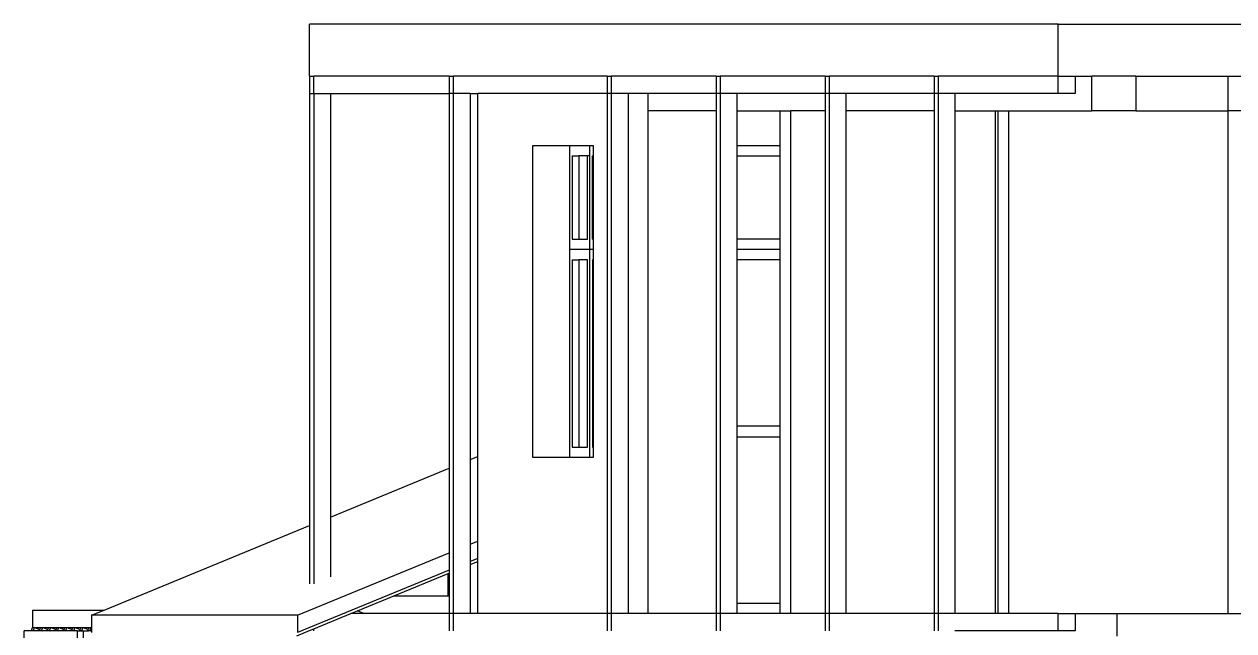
# Model space of a CAD drawing. Header units: millimetres. Extents: x -9648 to 49406, y -5724 to 5571.
# Drawn here: x -8698 to -1725, y 1276 to 4776 of the extents above; entities that cross this region are included whole.
import ezdxf

# ---------------------------------------------------------------- set-up
doc = ezdxf.new("R2010")
doc.units = ezdxf.units.MM
doc.layers.add('SectionCutEdges', color=7, linetype='Continuous')

msp = doc.modelspace()

# ---------------------------------------------------------------- linework, layer by layer
for p, q in [((-7052.3, 4475.8), (-7052.3, 4775.8)), ((-2737, 4775.8), (-7052.3, 4775.8)), ((-7052.3, 4475.8), (-7029, 4475.8)), ((-7052.3, 4475.8), (-7052.3, 4375.8)), ((-7029, 4375.8), (-7029, 4475.8)), ((-6247.3, 4475.8), (-7029, 4475.8)), ((-6247.3, 4475.8), (-6224.1, 4475.8)), ((-6247.3, 4475.8), (-6247.3, 4375.8)), ((-6224.1, 4475.8), (-6224.1, 4375.8)), ((-5337.6, 4475.8), (-6224.1, 4475.8)), ((-5337.6, 4475.8), (-5314.4, 4475.8)), ((-5337.6, 4475.8), (-5337.6, 4375.8)), ((-5314.4, 4475.8), (-5314.4, 4375.8)), ((-4709.5, 4475.8), (-5314.4, 4475.8)), ((-4709.5, 4475.8), (-4686.2, 4475.8)), ((-4709.5, 4475.8), (-4709.5, 4375.8)), ((-4686.2, 4475.8), (-4686.2, 4375.8)), ((-4081.3, 4475.8), (-4686.2, 4475.8)), ((-4081.3, 4475.8), (-4058, 4475.8)), ((-4081.3, 4475.8), (-4081.3, 4375.8)), ((-4058, 4475.8), (-4058, 4375.8)), ((-3453.1, 4475.8), (-4058, 4475.8)), ((-3453.1, 4475.8), (-3429.9, 4475.8)), ((-3453.1, 4475.8), (-3453.1, 4375.8)), ((-3429.9, 4475.8), (-3429.9, 4375.8)), ((-2737, 4475.8), (-3429.9, 4475.8)), ((-1757.9, 4275.8), (-1757.9, 4475.8)), ((-7052.3, 4375.8), (-7029, 4375.8)), ((-7052.3, 4375.8), (-7052.3, 1882.7)), ((-7029, 4375.8), (-7029, 1547.8)), ((-7029, 4375.8), (-6931.8, 4375.8)), ((-6931.8, 4375.8), (-6247.3, 4375.8)), ((-6931.8, 4375.8), (-6931.8, 1932.3)), ((-6224.1, 4375.8), (-6247.3, 4375.8)), ((-6247.3, 4375.8), (-6247.3, 2213.8)), ((-6224.1, 4375.8), (-6224.1, 1375.8)), ((-6126.8, 4375.8), (-6224.1, 4375.8)), ((-6126.8, 4375.8), (-6083.1, 4375.8)), ((-6126.8, 4375.8), (-6126.8, 2263.3)), ((-6083.1, 2281.3), (-6083.1, 4375.8)), ((-5337.6, 4375.8), (-6083.1, 4375.8)), ((-5337.6, 4375.8), (-5337.6, 1375.8)), ((-5314.4, 4375.8), (-5337.6, 4375.8)), ((-5314.4, 4375.8), (-5314.4, 1375.8)), ((-5217.1, 4375.8), (-5314.4, 4375.8)), ((-5217.1, 4375.8), (-5217.1, 1375.8)), ((-5101.2, 4375.8), (-5217.1, 4375.8)), ((-5101.2, 4275.8), (-5101.2, 4375.8)), ((-4709.5, 4375.8), (-5101.2, 4375.8)), ((-4709.5, 4375.8), (-4709.5, 4275.8)), ((-4686.2, 4375.8), (-4709.5, 4375.8)), ((-4686.2, 4375.8), (-4686.2, 1375.8)), ((-4588.9, 4375.8), (-4686.2, 4375.8)), ((-4081.3, 4375.8), (-4588.9, 4375.8)), ((-4588.9, 4375.8), (-4588.9, 4275.8)), ((-4058, 4375.8), (-4081.3, 4375.8)), ((-4081.3, 4375.8), (-4081.3, 4275.8)), ((-4058, 4375.8), (-4058, 1375.8)), ((-3960.8, 4375.8), (-4058, 4375.8)), ((-3960.8, 4375.8), (-3960.8, 4275.8)), ((-3453.1, 4375.8), (-3960.8, 4375.8)), ((-3453.1, 4375.8), (-3453.1, 4275.8)), ((-3429.9, 4375.8), (-3453.1, 4375.8)), ((-3429.9, 4375.8), (-3429.9, 1375.8)), ((-3332.6, 4375.8), (-3429.9, 4375.8)), ((-3332.6, 4375.8), (-3332.6, 4275.8)), ((-2737, 4375.8), (-3332.6, 4375.8)), ((-5101.2, 1375.8), (-5101.2, 4275.8)), ((-4709.5, 4275.8), (-5101.2, 4275.8)), ((-4709.5, 4275.8), (-4709.5, 1375.8)), ((-4588.9, 4275.8), (-4339.1, 4275.8)), ((-4588.9, 4275.8), (-4588.9, 4075.8)), ((-4339.1, 4275.8), (-4278.6, 4275.8)), ((-4339.1, 4075.8), (-4339.1, 4275.8)), ((-4278.6, 1375.8), (-4278.6, 4275.8)), ((-4081.3, 4275.8), (-4278.6, 4275.8)), ((-4081.3, 4275.8), (-4081.3, 1375.8)), ((-3960.8, 4275.8), (-3960.8, 1375.8)), ((-3453.1, 4275.8), (-3960.8, 4275.8)), ((-3453.1, 4275.8), (-3453.1, 1375.8)), ((-3332.6, 4275.8), (-3332.6, 1375.8)), ((-3332.6, 4275.8), (-3098.8, 4275.8)), ((-3098.8, 1375.8), (-3098.8, 4275.8)), ((-3098.8, 4275.8), (-3082.7, 4275.8)), ((-3082.7, 4275.8), (-3022.2, 4275.8)), ((-3082.7, 1375.8), (-3082.7, 4275.8)), ((-3022.2, 1375.8), (-3022.2, 4275.8)), ((-3022.2, 4275.8), (-2542.5, 4275.8)), ((-2289.6, 4275.8), (-1757.9, 4275.8)), ((-1083.6, 4275.8), (-1757.9, 4275.8)), ((-1757.9, 1375.8), (-1757.9, 4275.8)), ((-5766.6, 2275.8), (-5766.6, 4075.8)), ((-5766.6, 4075.8), (-5552.7, 4075.8)), ((-5552.7, 3475.8), (-5552.7, 4075.8)), ((-5552.7, 4075.8), (-5436.3, 4075.8)), ((-5436.3, 4075.8), (-5417.7, 4075.8)), ((-5436.3, 4015.8), (-5436.3, 4075.8)), ((-5417.7, 4075.8), (-5417.7, 4015.8)), ((-4588.9, 4075.8), (-4339.1, 4075.8)), ((-4588.9, 4075.8), (-4588.9, 4015.8)), ((-4339.1, 4015.8), (-4339.1, 4075.8)), ((-5538.7, 4015.8), (-5538.7, 3535.8)), ((-5538.7, 4015.8), (-5499.8, 4015.8)), ((-5499.8, 4015.8), (-5499.8, 3535.8)), ((-5450.3, 4015.8), (-5499.8, 4015.8)), ((-5450.3, 3535.8), (-5450.3, 4015.8)), ((-5436.3, 4015.8), (-5450.3, 4015.8)), ((-5436.3, 3475.8), (-5436.3, 4015.8)), ((-5417.7, 4015.8), (-5422.4, 4015.8)), ((-5422.4, 3535.8), (-5422.4, 4015.8)), ((-5417.7, 4015.8), (-5417.7, 3535.8)), ((-4588.9, 4015.8), (-4339.1, 4015.8)), ((-4588.9, 4015.8), (-4588.9, 3535.8)), ((-4339.1, 3535.8), (-4339.1, 4015.8)), ((-5538.7, 3535.8), (-5499.8, 3535.8)), ((-5499.8, 3535.8), (-5450.3, 3535.8)), ((-5422.4, 3535.8), (-5417.7, 3535.8)), ((-5417.7, 3535.8), (-5417.7, 3475.8)), ((-4588.9, 3535.8), (-4588.9, 3475.8)), ((-4339.1, 3535.8), (-4588.9, 3535.8)), ((-4339.1, 3475.8), (-4339.1, 3535.8)), ((-5552.7, 2275.8), (-5552.7, 3475.8)), ((-5436.3, 3475.8), (-5552.7, 3475.8)), ((-5436.3, 2275.8), (-5436.3, 3475.8)), ((-5417.7, 3475.8), (-5436.3, 3475.8)), ((-5417.7, 3475.8), (-5417.7, 3415.8)), ((-4339.1, 3475.8), (-4588.9, 3475.8)), ((-4588.9, 3475.8), (-4588.9, 3415.8)), ((-4339.1, 3415.8), (-4339.1, 3475.8)), ((-5538.7, 3415.8), (-5538.7, 2335.8)), ((-5538.7, 3415.8), (-5499.8, 3415.8)), ((-5499.8, 3415.8), (-5499.8, 2335.8)), ((-5450.3, 3415.8), (-5499.8, 3415.8)), ((-5450.3, 2335.8), (-5450.3, 3415.8)), ((-5417.7, 3415.8), (-5422.4, 3415.8)), ((-5422.4, 3415.8), (-5422.4, 2335.8)), ((-5417.7, 3415.8), (-5417.7, 2335.8)), ((-4339.1, 3415.8), (-4588.9, 3415.8)), ((-4588.9, 3415.8), (-4588.9, 2455.8)), ((-4339.1, 2455.8), (-4339.1, 3415.8)), ((-4339.1, 2455.8), (-4588.9, 2455.8)), ((-4588.9, 2455.8), (-4588.9, 2395.8)), ((-4339.1, 2395.8), (-4339.1, 2455.8)), ((-4588.9, 2395.8), (-4339.1, 2395.8)), ((-4588.9, 2395.8), (-4588.9, 1435.8)), ((-4339.1, 1435.8), (-4339.1, 2395.8)), ((-5538.7, 2335.8), (-5499.8, 2335.8)), ((-5499.8, 2335.8), (-5450.3, 2335.8)), ((-5422.4, 2335.8), (-5417.7, 2335.8)), ((-5417.7, 2335.8), (-5417.7, 2275.8)), ((-6126.8, 2263.3), (-6083.1, 2281.3)), ((-6126.8, 2263.3), (-6126.8, 1775.3)), ((-6083.1, 1793.3), (-6083.1, 2281.3)), ((-5552.7, 2275.8), (-5766.6, 2275.8)), ((-5436.3, 2275.8), (-5552.7, 2275.8)), ((-5417.7, 2275.8), (-5436.3, 2275.8)), ((-6931.8, 1932.3), (-6247.3, 2213.8)), ((-6247.3, 2213.8), (-6247.3, 1725.8)), ((-6931.8, 1932.3), (-6931.8, 1587.8)), ((-8236.2, 1395.8), (-7052.3, 1882.7)), ((-7052.3, 1882.7), (-7052.3, 1547.8)), ((-6126.8, 1775.3), (-6083.1, 1793.3)), ((-6126.8, 1775.3), (-6126.8, 1675.3)), ((-6083.1, 1693.3), (-6083.1, 1793.3)), ((-7122.6, 1365.8), (-6247.3, 1725.8)), ((-6247.3, 1725.8), (-6247.3, 1625.8)), ((-6083.1, 1693.3), (-6126.8, 1675.3)), ((-6126.8, 1658.6), (-6083.1, 1676.6)), ((-6126.8, 1675.3), (-6126.8, 1658.6)), ((-6083.1, 1676.6), (-6083.1, 1693.3)), ((-6083.1, 1375.8), (-6083.1, 1676.6)), ((-6247.3, 1625.8), (-7122.6, 1265.8)), ((-6571.2, 1475.8), (-6254.8, 1605.9)), ((-6254.8, 1605.9), (-6247.3, 1609)), ((-6254.8, 1475.8), (-6254.8, 1605.9)), ((-6247.3, 1625.8), (-6247.3, 1609)), ((-6247.3, 1609), (-6247.3, 1475.8)), ((-6126.8, 1658.6), (-6126.8, 1375.8)), ((-6776.8, 1391.2), (-6571.2, 1475.8)), ((-6254.8, 1475.8), (-6571.2, 1475.8)), ((-6247.3, 1475.8), (-6254.8, 1475.8)), ((-6247.3, 1475.8), (-6247.3, 1375.8)), ((-8649.1, 1395.8), (-8649.1, 1295.8)), ((-8649.1, 1395.8), (-8236.2, 1395.8)), ((-8309.1, 1365.8), (-8236.2, 1395.8)), ((-4588.9, 1435.8), (-4339.1, 1435.8)), ((-4588.9, 1435.8), (-4588.9, 1375.8)), ((-4339.1, 1375.8), (-4339.1, 1435.8)), ((-7122.6, 1365.8), (-8309.1, 1365.8)), ((-8309.1, 1365.8), (-8309.1, 1295.8)), ((-7122.6, 1365.8), (-7122.6, 1265.8)), ((-7029, 1287.5), (-6814.4, 1375.8)), ((-6814.4, 1375.8), (-6776.8, 1391.2)), ((-6739.2, 1375.8), (-6814.4, 1375.8)), ((-6739.2, 1375.8), (-6776.8, 1391.2)), ((-6247.3, 1375.8), (-6739.2, 1375.8)), ((-6224.1, 1375.8), (-6247.3, 1375.8)), ((-6247.3, 1375.8), (-6247.3, 1275.8)), ((-6224.1, 1375.8), (-6224.1, 1275.8)), ((-6126.8, 1375.8), (-6224.1, 1375.8)), ((-6083.1, 1375.8), (-6126.8, 1375.8)), ((-5337.6, 1375.8), (-6083.1, 1375.8)), ((-5337.6, 1375.8), (-5337.6, 1275.8)), ((-5314.4, 1375.8), (-5337.6, 1375.8)), ((-5314.4, 1375.8), (-5314.4, 1275.8)), ((-5217.1, 1375.8), (-5314.4, 1375.8)), ((-5101.2, 1375.8), (-5217.1, 1375.8)), ((-4709.5, 1375.8), (-5101.2, 1375.8)), ((-4709.5, 1375.8), (-4709.5, 1275.8)), ((-4686.2, 1375.8), (-4709.5, 1375.8)), ((-4686.2, 1375.8), (-4686.2, 1275.8)), ((-4588.9, 1375.8), (-4686.2, 1375.8)), ((-4339.1, 1375.8), (-4588.9, 1375.8)), ((-4278.6, 1375.8), (-4339.1, 1375.8)), ((-4081.3, 1375.8), (-4278.6, 1375.8)), ((-4081.3, 1375.8), (-4081.3, 1275.8)), ((-4058, 1375.8), (-4081.3, 1375.8)), ((-4058, 1375.8), (-4058, 1275.8)), ((-3960.8, 1375.8), (-4058, 1375.8)), ((-3453.1, 1375.8), (-3960.8, 1375.8)), ((-3453.1, 1375.8), (-3453.1, 1275.8)), ((-3429.9, 1375.8), (-3453.1, 1375.8)), ((-3429.9, 1375.8), (-3429.9, 1275.8)), ((-3332.6, 1375.8), (-3429.9, 1375.8)), ((-3098.8, 1375.8), (-3332.6, 1375.8)), ((-3082.7, 1375.8), (-3098.8, 1375.8)), ((-3022.2, 1375.8), (-3082.7, 1375.8)), ((-2737, 1375.8), (-3022.2, 1375.8)), ((-2639.7, 1375.8), (-2396.6, 1375.8)), ((-8697.9, 975.8), (-8697.9, 1275.8)), ((-8653.1, 1275.8), (-8697.9, 1275.8)), ((-8656.5, 1277.2), (-8649.3, 1295.8)), ((-8656.5, 1277.2), (-8644.9, 1277.2)), ((-8653.1, 1275.8), (-8656.5, 1277.2)), ((-8641.4, 1275.8), (-8653.1, 1275.8)), ((-8649.3, 1295.8), (-8649.1, 1295.8)), ((-8649.1, 1295.8), (-8637.7, 1295.8)), ((-8644.9, 1277.2), (-8637.7, 1295.8)), ((-8644.9, 1277.2), (-8641.4, 1275.8)), ((-8606.5, 1275.8), (-8641.4, 1275.8)), ((-8637.7, 1295.8), (-8607.6, 1283.4)), ((-8637.7, 1295.8), (-8602.8, 1295.8)), ((-8610, 1277.2), (-8607.6, 1283.4)), ((-8610, 1277.2), (-8598.4, 1277.2)), ((-8606.5, 1275.8), (-8610, 1277.2)), ((-8607.6, 1283.4), (-8602.8, 1295.8)), ((-8594.9, 1275.8), (-8606.5, 1275.8)), ((-8602.8, 1295.8), (-8591.1, 1295.8)), ((-8598.4, 1277.2), (-8591.1, 1295.8)), ((-8598.4, 1277.2), (-8594.9, 1275.8)), ((-8560, 1275.8), (-8594.9, 1275.8)), ((-8591.1, 1295.8), (-8561.1, 1283.4)), ((-8591.1, 1295.8), (-8556.2, 1295.8)), ((-8563.5, 1277.2), (-8561.1, 1283.4)), ((-8563.5, 1277.2), (-8551.8, 1277.2)), ((-8560, 1275.8), (-8563.5, 1277.2)), ((-8561.1, 1283.4), (-8556.2, 1295.8)), ((-8548.4, 1275.8), (-8560, 1275.8)), ((-8556.2, 1295.8), (-8544.6, 1295.8)), ((-8551.8, 1277.2), (-8544.6, 1295.8)), ((-8551.8, 1277.2), (-8548.4, 1275.8)), ((-8513.5, 1275.8), (-8548.4, 1275.8)), ((-8544.6, 1295.8), (-8514.5, 1283.4)), ((-8544.6, 1295.8), (-8509.7, 1295.8)), ((-8516.9, 1277.2), (-8514.5, 1283.4)), ((-8516.9, 1277.2), (-8505.3, 1277.2)), ((-8513.5, 1275.8), (-8516.9, 1277.2)), ((-8514.5, 1283.4), (-8509.7, 1295.8)), ((-8501.8, 1275.8), (-8513.5, 1275.8)), ((-8509.7, 1295.8), (-8498.1, 1295.8)), ((-8505.3, 1277.2), (-8498.1, 1295.8)), ((-8505.3, 1277.2), (-8501.8, 1275.8)), ((-8466.9, 1275.8), (-8501.8, 1275.8)), ((-8498.1, 1295.8), (-8468, 1283.4)), ((-8498.1, 1295.8), (-8463.2, 1295.8)), ((-8470.4, 1277.2), (-8468, 1283.4)), ((-8470.4, 1277.2), (-8458.8, 1277.2)), ((-8466.9, 1275.8), (-8470.4, 1277.2)), ((-8468, 1283.4), (-8463.2, 1295.8)), ((-8455.3, 1275.8), (-8466.9, 1275.8)), ((-8463.2, 1295.8), (-8451.5, 1295.8)), ((-8458.8, 1277.2), (-8451.5, 1295.8)), ((-8458.8, 1277.2), (-8455.3, 1275.8)), ((-8420.4, 1275.8), (-8455.3, 1275.8)), ((-8451.5, 1295.8), (-8421.5, 1283.4)), ((-8451.5, 1295.8), (-8416.7, 1295.8)), ((-8423.9, 1277.2), (-8421.5, 1283.4)), ((-8423.9, 1277.2), (-8412.2, 1277.2)), ((-8420.4, 1275.8), (-8423.9, 1277.2)), ((-8421.5, 1283.4), (-8416.7, 1295.8)), ((-8408.8, 1275.8), (-8420.4, 1275.8)), ((-8416.7, 1295.8), (-8405, 1295.8)), ((-8412.2, 1277.2), (-8405, 1295.8)), ((-8412.2, 1277.2), (-8408.8, 1275.8)), ((-8390.5, 1275.8), (-8408.8, 1275.8)), ((-8405, 1295.8), (-8374.9, 1283.4)), ((-8405, 1295.8), (-8370.1, 1295.8)), ((-8390.5, 1071.5), (-8390.5, 1275.8)), ((-8390.5, 1275.8), (-8373.9, 1275.8)), ((-8377.3, 1277.2), (-8374.9, 1283.4)), ((-8377.3, 1277.2), (-8365.7, 1277.2)), ((-8373.9, 1275.8), (-8377.3, 1277.2)), ((-8374.9, 1283.4), (-8370.1, 1295.8)), ((-8373.9, 1275.8), (-8362.2, 1275.8)), ((-8370.1, 1295.8), (-8358.5, 1295.8)), ((-8365.7, 1277.2), (-8358.5, 1295.8)), ((-8365.7, 1277.2), (-8362.2, 1275.8)), ((-8362.2, 1275.8), (-8355.6, 1275.8)), ((-8358.5, 1295.8), (-8328.4, 1283.4)), ((-8358.5, 1295.8), (-8323.6, 1295.8)), ((-8355.6, 1085.9), (-8355.6, 1275.8)), ((-8355.6, 1275.8), (-8327.3, 1275.8)), ((-8330.8, 1277.2), (-8328.4, 1283.4)), ((-8330.8, 1277.2), (-8319.2, 1277.2)), ((-8327.3, 1275.8), (-8330.8, 1277.2)), ((-8328.4, 1283.4), (-8323.6, 1295.8)), ((-8315.7, 1275.8), (-8327.3, 1275.8)), ((-8323.6, 1295.8), (-8312, 1295.8)), ((-8319.2, 1277.2), (-8312, 1295.8)), ((-8319.2, 1277.2), (-8315.7, 1275.8)), ((-8309.1, 1275.8), (-8315.7, 1275.8)), ((-8312, 1295.8), (-8309.1, 1294.6)), ((-8312, 1295.8), (-8309.1, 1295.8)), ((-8309.1, 1295.8), (-8309.1, 1294.6)), ((-8309.1, 1294.6), (-8309.1, 1275.8)), ((-8309.1, 1275.8), (-8309.1, 1265.8)), ((-7127, 1247.2), (-7052.3, 1277.9)), ((-7052.3, 1277.9), (-7029, 1287.5)), ((-7052.3, 1277.9), (-7052.3, 1275.8)), ((-7029, 1275.8), (-7029, 1287.5)), ((-2737, 1275.8), (-3332.6, 1275.8))]:
    msp.add_line(p, q)
at = {"layer": 'SectionCutEdges'}
for p, q in [((-2737, 4475.8), (-2737, 4775.8)), ((-2737, 4775.8), (2595.5, 4775.8)), ((-2737, 4375.8), (-2737, 4475.8)), ((-2737, 4475.8), (-2639.7, 4475.8)), ((-2639.7, 4475.8), (-2639.7, 4375.8)), ((-2639.7, 4475.8), (-2542.5, 4475.8)), ((-2542.5, 4275.8), (-2542.5, 4475.8)), ((-2289.6, 4475.8), (-2542.5, 4475.8)), ((-2289.6, 4475.8), (-2289.6, 4275.8)), ((-2289.6, 4475.8), (-1757.9, 4475.8)), ((-1757.9, 4475.8), (-1083.6, 4475.8)), ((-2639.7, 4375.8), (-2737, 4375.8)), ((-2289.6, 4275.8), (-2542.5, 4275.8)), ((-2737, 1275.8), (-2737, 1375.8)), ((-2737, 1375.8), (-2639.7, 1375.8)), ((-2639.7, 1375.8), (-2639.7, 1275.8)), ((-2396.6, 1245.8), (-2396.6, 1375.8)), ((-2396.6, 1375.8), (-1757.9, 1375.8)), ((-1757.9, 1375.8), (-1446.1, 1375.8)), ((-2639.7, 1275.8), (-2737, 1275.8))]:
    msp.add_line(p, q, dxfattribs=at)

doc.saveas('drawing.dxf')
